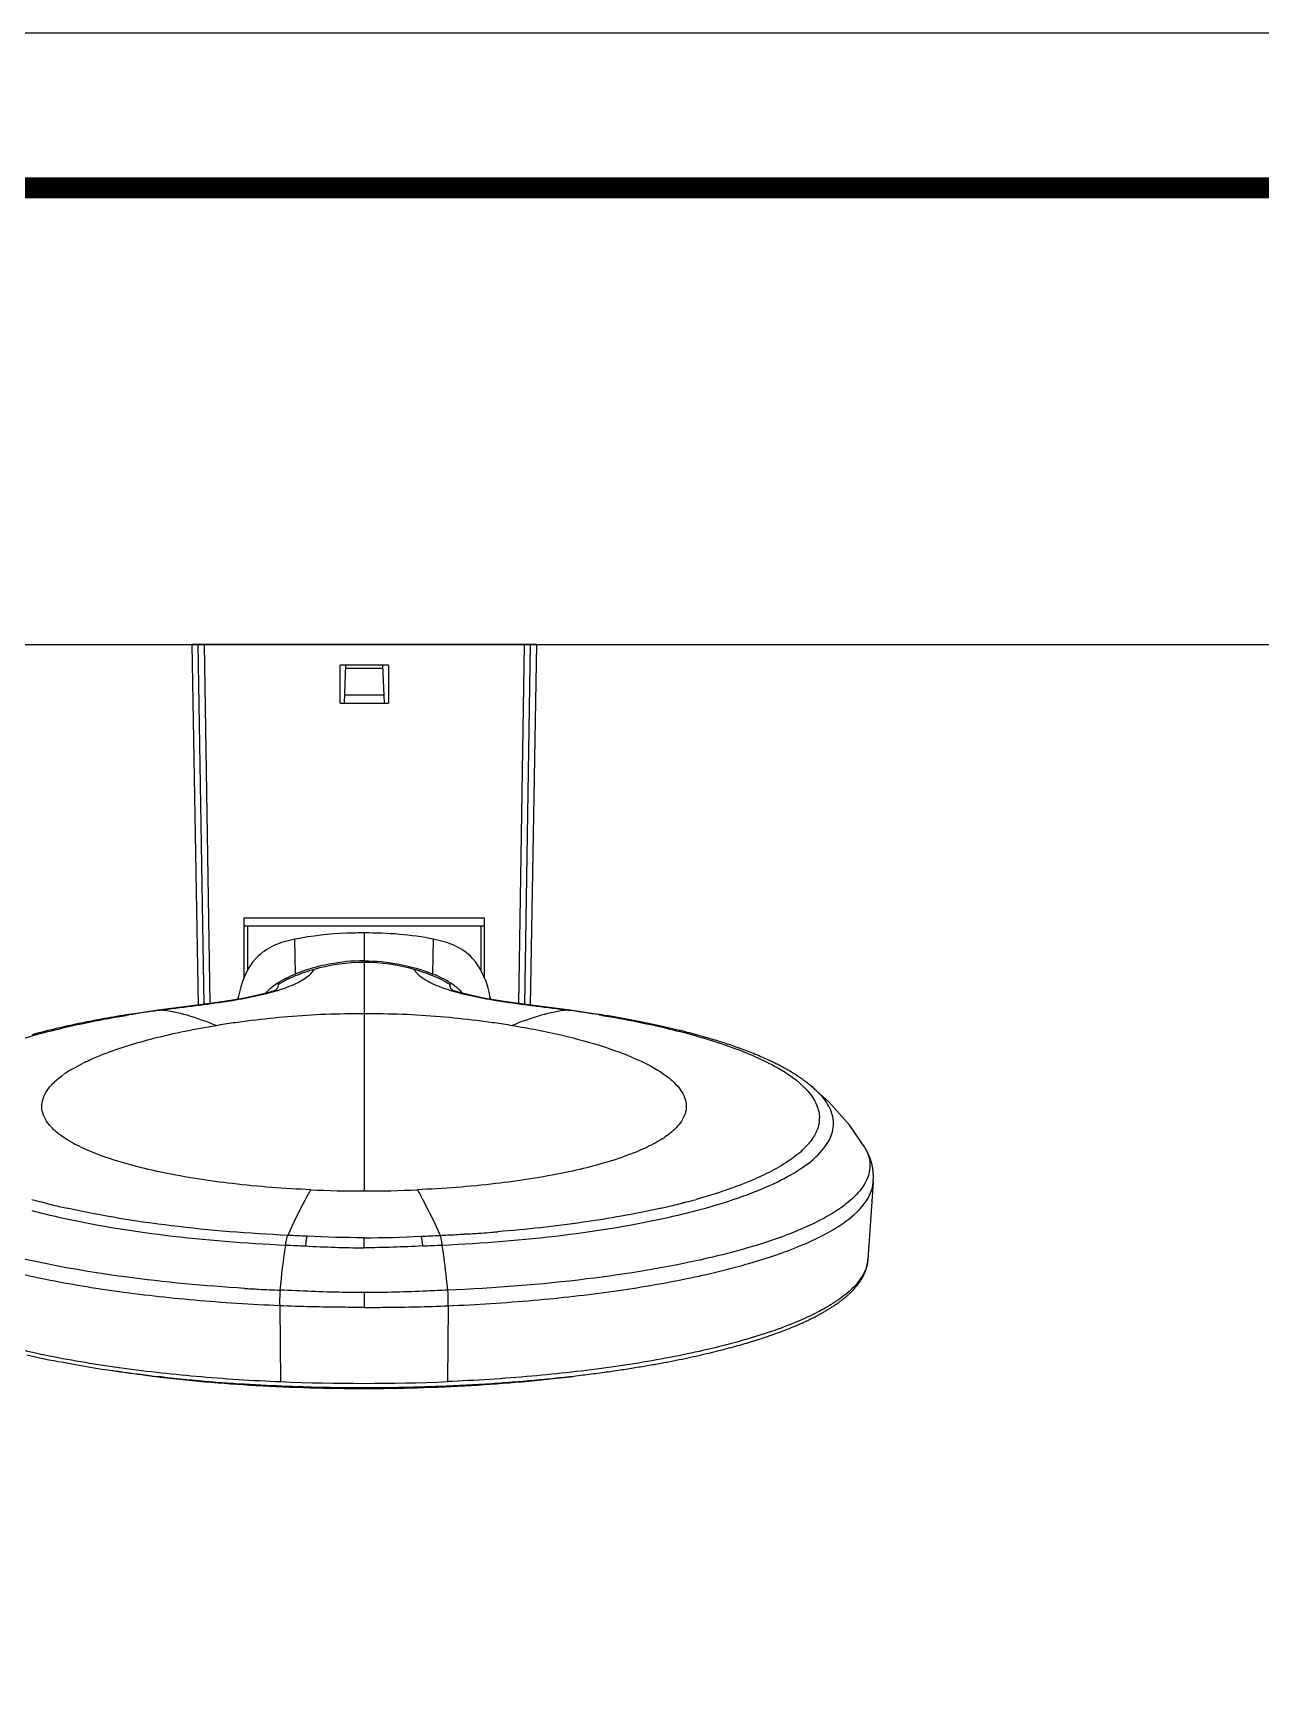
# Model space of a CAD drawing. Extents: x 4680 to 5808, y -3 to 824.
# Drawn here: x 5157.1 to 5309.5, y 617.6 to 824.1 of the extents above; entities that cross this region are included whole.
import ezdxf

# ---------------------------------------------------------------- set-up
doc = ezdxf.new("R2010")
doc.units = 0
doc.header["$LTSCALE"] = 4
doc.header["$MEASUREMENT"] = 0
doc.layers.get('0').update_dxf_attribs({"linetype": 'CONTINUOUS'})
for name, color, linetype in [('80D99WK0-R2_DXF_CONTINUOUS_LINE', 7, 'CONTINUOUS'), ('80D99WK0-R4_DXF_CONTINUOUS_LINE', 7, 'CONTINUOUS'), ('80D99WK0-R7_DXF_CONTINUOUS_LINE', 7, 'CONTINUOUS'), ('F3A55-R01_DXF_CONTINUOUS_LINE', 7, 'CONTINUOUS'), ('F3A55-R02_DXF_CONTINUOUS_LINE', 7, 'CONTINUOUS')]:
    doc.layers.add(name, color=color, linetype=linetype)

msp = doc.modelspace()

# ---------------------------------------------------------------- linework, layer by layer
at = {"ltscale": 0.5}
msp.add_line((4818.37, 748.18), (5477.51, 748.18), dxfattribs=at)
msp.add_lwpolyline([(4679.56, -2.73), (5807.96, -2.73), (5807.96, 824.07), (4679.56, 824.07)], close=True, dxfattribs=at)
at = {"color": 5, "linetype": 'ByBlock', "lineweight": 200, "const_width": 2.6}
msp.add_lwpolyline([(4697.71, 32.67), (5789.71, 32.67), (5789.71, 804.87), (4697.71, 804.87)], close=True, dxfattribs=at)
at = {"layer": '80D99WK0-R2_DXF_CONTINUOUS_LINE', "color": 7, "linetype": 'Continuous'}
for p, q in [((5195.86, 745.63), (5195.68, 740.93)), ((5200.69, 740.93), (5200.5, 745.63)), ((5195.85, 745.24), (5200.52, 745.24)), ((5195.72, 741.95), (5200.65, 741.95))]:
    msp.add_line(p, q, dxfattribs=at)
at = {"layer": '80D99WK0-R4_DXF_CONTINUOUS_LINE', "color": 7, "linetype": 'Continuous'}
for p, q in [((5219.6, 748.18), (5176.76, 748.18)), ((5176.77, 748.18), (5177.55, 703.43)), ((5218.82, 703.42), (5219.6, 748.18)), ((5201.18, 745.63), (5195.18, 745.63)), ((5195.18, 740.93), (5195.18, 745.63)), ((5201.18, 745.63), (5201.18, 740.93)), ((5195.18, 740.93), (5201.18, 740.93)), ((5183.28, 714.25), (5213.08, 714.25)), ((5183.28, 706.92), (5183.28, 714.25)), ((5183.28, 713.27), (5183.32, 713.27)), ((5183.32, 713.27), (5213.05, 713.27)), ((5213.05, 713.27), (5213.08, 713.27)), ((5213.08, 714.25), (5213.08, 706.9))]:
    msp.add_line(p, q, dxfattribs=at)
at = {"layer": '80D99WK0-R4_DXF_CONTINUOUS_LINE', "color": 9, "linetype": 'Continuous'}
for p, q in [((5177.54, 748.18), (5178.25, 703.52)), ((5179.05, 703.63), (5178.34, 748.18)), ((5218.03, 748.18), (5217.32, 703.63)), ((5218.12, 703.51), (5218.83, 748.18)), ((5183.32, 713.27), (5183.32, 713.27)), ((5213.05, 713.27), (5213.05, 713.27))]:
    msp.add_line(p, q, dxfattribs=at)
for centre, start, end in [((5183.32, 712.67), 89.9945, 93.1297), ((5213.05, 712.67), 86.8703, 90.0055)]:
    msp.add_arc(centre, 0.604, start, end, dxfattribs=at)
msp.add_open_spline([(5183.3, 713.3), (5183.3, 713.3), (5183.29, 713.31), (5183.28, 713.31)], degree=3, dxfattribs=at)
for points, knots in [([(5183.32, 713.27), (5183.32, 713.28), (5183.31, 713.29), (5183.3, 713.29), (5183.3, 713.3)], [0, 0, 0, 0, 0.645076, 1, 1, 1, 1]), ([(5213.08, 713.31), (5213.08, 713.31), (5213.07, 713.3), (5213.06, 713.29), (5213.05, 713.28)], [0, 0, 0, 0, 0.338368, 1, 1, 1, 1]), ([(5213.05, 713.28), (5213.05, 713.28), (5213.05, 713.28), (5213.05, 713.27), (5213.05, 713.27)], [0, 0, 0, 0, 0.544996, 1, 1, 1, 1])]:
    msp.add_open_spline(points, degree=3, knots=knots, dxfattribs=at)
at = {"layer": '80D99WK0-R7_DXF_CONTINUOUS_LINE', "color": 9, "linetype": 'Continuous'}
for p, q in [((5183.68, 713.27), (5183.68, 707.73)), ((5212.68, 707.72), (5212.68, 713.27))]:
    msp.add_line(p, q, dxfattribs=at)
at = {"layer": 'F3A55-R01_DXF_CONTINUOUS_LINE', "color": 9, "linetype": 'Continuous'}
for p, q in [((5198.18, 712.39), (5198.17, 708.93)), ((5189.64, 707.29), (5189.57, 711.6)), ((5206.69, 707.29), (5206.79, 711.6)), ((5198.17, 708.93), (5198.16, 708.76)), ((5182.57, 704.18), (5182.53, 704.37)), ((5213.79, 704.17), (5213.83, 704.37)), ((5168.97, 702.21), (5168.64, 702.21)), ((5172.85, 702.8), (5172.6, 702.79)), ((5172.6, 702.76), (5172.85, 702.8)), ((5198.16, 702.41), (5198.15, 694.48)), ((5223.47, 702.8), (5223.72, 702.79)), ((5223.72, 702.76), (5223.47, 702.8)), ((5227.35, 702.21), (5227.69, 702.21)), ((5163.55, 696.36), (5163.6, 696.38)), ((5198.15, 694.48), (5198.15, 693.01)), ((5198.15, 693.01), (5198.15, 688.84)), ((5253.08, 692.94), (5253.09, 692.93)), ((5198.15, 688.84), (5198.15, 688.76)), ((5198.15, 688.76), (5198.15, 687.15)), ((5254.67, 689.58), (5254.67, 689.56)), ((5198.15, 687.15), (5198.15, 683.96)), ((5198.15, 683.96), (5198.15, 681.73)), ((5198.15, 681.73), (5198.15, 680.36)), ((5158.5, 678.89), (5158.39, 678.92)), ((5158.62, 678.86), (5158.5, 678.89)), ((5161.45, 678.19), (5161.33, 678.21)), ((5234.98, 678.22), (5234.86, 678.19)), ((5237.79, 678.89), (5237.74, 678.88)), ((5237.91, 678.92), (5237.79, 678.89)), ((5198.15, 673.31), (5198.15, 674.55)), ((5210.76, 675.02), (5210.64, 675.01)), ((5198.15, 667.74), (5198.15, 665.91)), ((5187.69, 666.11), (5187.8, 656.69)), ((5208.61, 666.11), (5208.5, 656.69))]:
    msp.add_line(p, q, dxfattribs=at)
at = {"layer": 'F3A55-R01_DXF_CONTINUOUS_LINE', "color": 7, "linetype": 'Continuous'}
for p, q in [((5167.83, 702.08), (5167.44, 702.01)), ((5168.22, 702.14), (5167.83, 702.08)), ((5168.64, 702.21), (5168.22, 702.14)), ((5169.94, 702.41), (5168.64, 702.21)), ((5171.52, 702.65), (5169.94, 702.41)), ((5172.6, 702.79), (5171.52, 702.65)), ((5175.17, 703.12), (5172.6, 702.79)), ((5158.05, 700.05), (5157.77, 699.98)), ((5158.33, 700.12), (5158.05, 700.05)), ((5158.62, 700.19), (5158.33, 700.12)), ((5158.91, 700.27), (5158.62, 700.19)), ((5159.21, 700.34), (5158.91, 700.27)), ((5159.51, 700.41), (5159.21, 700.34)), ((5159.81, 700.48), (5159.51, 700.41)), ((5160.12, 700.56), (5159.81, 700.48)), ((5160.43, 700.63), (5160.12, 700.56)), ((5160.75, 700.7), (5160.43, 700.63)), ((5161.07, 700.77), (5160.75, 700.7)), ((5161.39, 700.84), (5161.07, 700.77)), ((5161.72, 700.92), (5161.39, 700.84)), ((5162.05, 700.99), (5161.72, 700.92)), ((5162.38, 701.06), (5162.05, 700.99)), ((5162.72, 701.13), (5162.38, 701.06)), ((5163.06, 701.2), (5162.72, 701.13)), ((5163.41, 701.27), (5163.06, 701.2)), ((5163.76, 701.34), (5163.41, 701.27)), ((5164.11, 701.41), (5163.76, 701.34)), ((5164.47, 701.48), (5164.11, 701.41)), ((5164.83, 701.55), (5164.47, 701.48)), ((5165.19, 701.61), (5164.83, 701.55)), ((5165.56, 701.68), (5165.19, 701.61)), ((5165.93, 701.75), (5165.56, 701.68)), ((5166.3, 701.82), (5165.93, 701.75)), ((5166.68, 701.88), (5166.3, 701.82)), ((5167.06, 701.95), (5166.68, 701.88)), ((5167.44, 702.01), (5167.06, 701.95)), ((5238.25, 700.05), (5237.93, 700.14)), ((5238.56, 699.98), (5238.25, 700.05)), ((5157.22, 699.83), (5156.96, 699.76)), ((5157.49, 699.91), (5157.22, 699.83)), ((5157.77, 699.98), (5157.49, 699.91)), ((5238.86, 699.9), (5238.56, 699.98)), ((5239.15, 699.82), (5238.86, 699.9)), ((5239.44, 699.74), (5239.15, 699.82)), ((5239.73, 699.66), (5239.44, 699.74)), ((5240.01, 699.58), (5239.73, 699.66)), ((5240.28, 699.51), (5240.01, 699.58)), ((5240.54, 699.43), (5240.28, 699.51)), ((5240.8, 699.36), (5240.54, 699.43)), ((5241.05, 699.28), (5240.8, 699.36)), ((5241.3, 699.21), (5241.05, 699.28)), ((5241.54, 699.14), (5241.3, 699.21)), ((5241.78, 699.07), (5241.54, 699.14)), ((5242.01, 699), (5241.78, 699.07)), ((5242.23, 698.93), (5242.01, 699)), ((5242.45, 698.86), (5242.23, 698.93)), ((5242.65, 698.79), (5242.45, 698.86)), ((5242.86, 698.73), (5242.65, 698.79)), ((5243.05, 698.66), (5242.86, 698.73)), ((5243.24, 698.6), (5243.05, 698.66)), ((5243.43, 698.54), (5243.24, 698.6)), ((5243.96, 698.36), (5243.7, 698.45)), ((5244.21, 698.27), (5243.96, 698.36)), ((5244.46, 698.18), (5244.21, 698.27)), ((5244.71, 698.09), (5244.46, 698.18)), ((5244.95, 698), (5244.71, 698.09)), ((5245.19, 697.92), (5244.95, 698)), ((5245.42, 697.83), (5245.19, 697.92)), ((5245.64, 697.74), (5245.42, 697.83)), ((5245.87, 697.66), (5245.64, 697.74)), ((5246.08, 697.57), (5245.87, 697.66)), ((5246.3, 697.49), (5246.08, 697.57)), ((5246.51, 697.41), (5246.3, 697.49)), ((5246.71, 697.32), (5246.51, 697.41)), ((5246.91, 697.24), (5246.71, 697.32)), ((5247.11, 697.16), (5246.91, 697.24)), ((5247.31, 697.07), (5247.11, 697.16)), ((5247.5, 696.99), (5247.31, 697.07)), ((5247.92, 696.8), (5247.74, 696.88)), ((5248.1, 696.72), (5247.92, 696.8)), ((5248.26, 696.65), (5248.1, 696.72)), ((5248.43, 696.57), (5248.26, 696.65)), ((5248.58, 696.5), (5248.43, 696.57)), ((5248.73, 696.43), (5248.58, 696.5)), ((5248.87, 696.36), (5248.73, 696.43)), ((5249.01, 696.29), (5248.87, 696.36)), ((5249.15, 696.23), (5249.01, 696.29)), ((5249.29, 696.16), (5249.15, 696.23)), ((5249.42, 696.09), (5249.29, 696.16)), ((5249.55, 696.02), (5249.42, 696.09)), ((5249.68, 695.96), (5249.55, 696.02)), ((5249.81, 695.89), (5249.68, 695.96)), ((5249.94, 695.82), (5249.81, 695.89)), ((5250.06, 695.76), (5249.94, 695.82)), ((5250.18, 695.69), (5250.06, 695.76)), ((5250.3, 695.62), (5250.18, 695.69)), ((5250.42, 695.56), (5250.3, 695.62)), ((5250.54, 695.49), (5250.42, 695.56)), ((5250.66, 695.43), (5250.54, 695.49)), ((5250.77, 695.36), (5250.66, 695.43)), ((5250.88, 695.3), (5250.77, 695.36)), ((5251, 695.23), (5250.88, 695.3)), ((5251.1, 695.17), (5251, 695.23)), ((5251.21, 695.1), (5251.1, 695.17)), ((5251.32, 695.04), (5251.21, 695.1)), ((5251.42, 694.97), (5251.32, 695.04)), ((5251.53, 694.91), (5251.42, 694.97)), ((5251.63, 694.84), (5251.53, 694.91)), ((5251.73, 694.78), (5251.63, 694.84)), ((5251.83, 694.72), (5251.73, 694.78)), ((5251.93, 694.65), (5251.83, 694.72)), ((5252.03, 694.59), (5251.93, 694.65)), ((5252.13, 694.52), (5252.03, 694.59)), ((5252.22, 694.46), (5252.13, 694.52)), ((5252.32, 694.39), (5252.22, 694.46)), ((5252.41, 694.33), (5252.32, 694.39)), ((5252.5, 694.26), (5252.41, 694.33)), ((5252.6, 694.2), (5252.5, 694.26)), ((5252.69, 694.13), (5252.6, 694.2)), ((5252.78, 694.07), (5252.69, 694.13)), ((5252.86, 694), (5252.78, 694.07)), ((5252.95, 693.94), (5252.86, 694)), ((5253.03, 693.88), (5252.95, 693.94)), ((5253.11, 693.82), (5253.03, 693.88)), ((5253.18, 693.77), (5253.11, 693.82)), ((5253.25, 693.71), (5253.18, 693.77)), ((5253.32, 693.66), (5253.25, 693.71)), ((5253.41, 693.59), (5253.32, 693.66)), ((5253.5, 693.52), (5253.41, 693.59)), ((5253.59, 693.44), (5253.5, 693.52)), ((5253.62, 693.41), (5253.59, 693.44)), ((5253.63, 693.41), (5253.62, 693.41)), ((5260.25, 685.87), (5260.25, 685.87)), ((5260.31, 685.78), (5260.25, 685.87)), ((5260.36, 685.69), (5260.31, 685.78)), ((5261.35, 681.45), (5260.69, 671.86)), ((5261.35, 681.45), (5261.36, 681.58)), ((5260.64, 671.4), (5260.65, 671.44)), ((5260.65, 671.44), (5260.66, 671.49)), ((5260.66, 671.53), (5260.67, 671.57)), ((5260.66, 671.49), (5260.66, 671.53)), ((5260.67, 671.62), (5260.68, 671.66)), ((5260.67, 671.57), (5260.67, 671.62)), ((5260.68, 671.75), (5260.69, 671.79)), ((5260.68, 671.7), (5260.68, 671.75)), ((5260.68, 671.66), (5260.68, 671.7)), ((5260.69, 671.85), (5260.69, 671.86)), ((5260.69, 671.79), (5260.69, 671.85)), ((5257.57, 666.9), (5257.64, 666.95)), ((5257.64, 666.95), (5257.71, 667.01)), ((5257.71, 667.01), (5257.78, 667.07)), ((5257.78, 667.07), (5257.85, 667.13)), ((5257.85, 667.13), (5257.92, 667.18)), ((5257.92, 667.18), (5257.99, 667.24)), ((5257.99, 667.24), (5258.05, 667.3)), ((5258.05, 667.3), (5258.12, 667.35)), ((5258.12, 667.35), (5258.18, 667.41)), ((5258.18, 667.41), (5258.24, 667.46)), ((5258.24, 667.46), (5258.31, 667.52)), ((5258.31, 667.52), (5258.37, 667.58)), ((5258.37, 667.58), (5258.43, 667.63)), ((5258.43, 667.63), (5258.49, 667.69)), ((5258.49, 667.69), (5258.54, 667.74)), ((5258.54, 667.74), (5258.6, 667.8)), ((5258.6, 667.8), (5258.66, 667.85)), ((5258.66, 667.85), (5258.71, 667.91)), ((5258.71, 667.91), (5258.77, 667.96)), ((5258.77, 667.96), (5258.82, 668.02)), ((5258.82, 668.02), (5258.87, 668.07)), ((5258.87, 668.07), (5258.92, 668.13)), ((5258.92, 668.13), (5258.97, 668.18)), ((5258.97, 668.18), (5259.02, 668.24)), ((5259.02, 668.24), (5259.07, 668.29)), ((5259.07, 668.29), (5259.12, 668.35)), ((5259.12, 668.35), (5259.17, 668.4)), ((5259.17, 668.4), (5259.21, 668.45)), ((5259.21, 668.45), (5259.26, 668.51)), ((5259.26, 668.51), (5259.3, 668.56)), ((5259.3, 668.56), (5259.35, 668.62)), ((5259.35, 668.62), (5259.39, 668.67)), ((5259.39, 668.67), (5259.43, 668.72)), ((5259.43, 668.72), (5259.47, 668.78)), ((5259.47, 668.78), (5259.51, 668.83)), ((5259.51, 668.83), (5259.55, 668.88)), ((5259.55, 668.88), (5259.59, 668.94)), ((5254.38, 664.87), (5254.5, 664.94)), ((5254.68, 665.03), (5254.79, 665.09)), ((5254.79, 665.09), (5254.91, 665.16)), ((5254.91, 665.16), (5255.02, 665.22)), ((5255.02, 665.22), (5255.13, 665.28)), ((5255.13, 665.28), (5255.24, 665.34)), ((5255.24, 665.34), (5255.35, 665.41)), ((5255.35, 665.41), (5255.45, 665.47)), ((5255.45, 665.47), (5255.56, 665.53)), ((5255.56, 665.53), (5255.66, 665.59)), ((5255.66, 665.59), (5255.76, 665.65)), ((5255.76, 665.65), (5255.86, 665.71)), ((5255.86, 665.71), (5255.96, 665.77)), ((5255.96, 665.77), (5256.05, 665.83)), ((5256.05, 665.83), (5256.15, 665.89)), ((5256.15, 665.89), (5256.24, 665.96)), ((5256.24, 665.96), (5256.34, 666.02)), ((5256.34, 666.02), (5256.43, 666.08)), ((5256.43, 666.08), (5256.52, 666.14)), ((5256.52, 666.14), (5256.61, 666.19)), ((5256.61, 666.19), (5256.69, 666.25)), ((5256.69, 666.25), (5256.78, 666.31)), ((5256.78, 666.31), (5256.86, 666.37)), ((5256.86, 666.37), (5256.95, 666.43)), ((5256.95, 666.43), (5257.03, 666.49)), ((5257.03, 666.49), (5257.11, 666.55)), ((5257.11, 666.55), (5257.19, 666.61)), ((5257.19, 666.61), (5257.27, 666.67)), ((5257.27, 666.67), (5257.34, 666.72)), ((5257.34, 666.72), (5257.42, 666.78)), ((5257.42, 666.78), (5257.5, 666.84)), ((5257.5, 666.84), (5257.57, 666.9)), ((5249.52, 662.76), (5249.71, 662.82)), ((5249.71, 662.82), (5249.89, 662.89)), ((5249.89, 662.89), (5250.07, 662.96)), ((5250.07, 662.96), (5250.25, 663.03)), ((5250.25, 663.03), (5250.43, 663.1)), ((5250.43, 663.1), (5250.6, 663.17)), ((5250.6, 663.17), (5250.78, 663.23)), ((5250.78, 663.23), (5250.95, 663.3)), ((5250.95, 663.3), (5251.11, 663.37)), ((5251.11, 663.37), (5251.28, 663.44)), ((5251.28, 663.44), (5251.44, 663.5)), ((5251.44, 663.5), (5251.6, 663.57)), ((5251.6, 663.57), (5251.76, 663.64)), ((5251.76, 663.64), (5251.92, 663.71)), ((5251.92, 663.71), (5252.07, 663.77)), ((5252.07, 663.77), (5252.22, 663.84)), ((5252.22, 663.84), (5252.37, 663.9)), ((5252.37, 663.9), (5252.52, 663.97)), ((5252.52, 663.97), (5252.67, 664.04)), ((5252.67, 664.04), (5252.81, 664.1)), ((5252.81, 664.1), (5252.95, 664.17)), ((5252.95, 664.17), (5253.09, 664.23)), ((5253.09, 664.23), (5253.23, 664.3)), ((5253.23, 664.3), (5253.36, 664.36)), ((5253.36, 664.36), (5253.5, 664.43)), ((5253.5, 664.43), (5253.63, 664.49)), ((5253.63, 664.49), (5253.76, 664.56)), ((5253.76, 664.56), (5253.89, 664.62)), ((5253.89, 664.62), (5254.01, 664.68)), ((5254.01, 664.68), (5254.14, 664.75)), ((5254.14, 664.75), (5254.26, 664.81)), ((5254.26, 664.81), (5254.38, 664.87)), ((5243.19, 660.79), (5243.46, 660.87)), ((5243.46, 660.87), (5243.73, 660.94)), ((5243.73, 660.94), (5244, 661.01)), ((5244, 661.01), (5244.27, 661.09)), ((5244.27, 661.09), (5244.53, 661.16)), ((5244.53, 661.16), (5244.79, 661.23)), ((5244.79, 661.23), (5245.04, 661.3)), ((5245.41, 661.41), (5245.66, 661.48)), ((5245.66, 661.48), (5245.9, 661.56)), ((5245.9, 661.56), (5246.14, 661.63)), ((5246.14, 661.63), (5246.37, 661.7)), ((5246.37, 661.7), (5246.6, 661.77)), ((5246.6, 661.77), (5246.83, 661.84)), ((5246.83, 661.84), (5247.06, 661.91)), ((5247.06, 661.91), (5247.28, 661.98)), ((5247.28, 661.98), (5247.5, 662.06)), ((5247.5, 662.06), (5247.71, 662.13)), ((5247.71, 662.13), (5247.92, 662.2)), ((5247.92, 662.2), (5248.13, 662.27)), ((5248.13, 662.27), (5248.34, 662.34)), ((5248.34, 662.34), (5248.54, 662.41)), ((5248.54, 662.41), (5248.74, 662.48)), ((5248.74, 662.48), (5248.94, 662.55)), ((5248.94, 662.55), (5249.14, 662.62)), ((5249.14, 662.62), (5249.33, 662.69)), ((5249.33, 662.69), (5249.52, 662.76)), ((5236.54, 659.28), (5236.91, 659.35)), ((5236.91, 659.35), (5237.28, 659.43)), ((5237.28, 659.43), (5237.64, 659.5)), ((5237.64, 659.5), (5238, 659.58)), ((5238, 659.58), (5238.35, 659.65)), ((5238.35, 659.65), (5238.69, 659.72)), ((5238.69, 659.72), (5239.04, 659.8)), ((5239.04, 659.8), (5239.37, 659.87)), ((5239.37, 659.87), (5239.7, 659.95)), ((5239.7, 659.95), (5240.03, 660.02)), ((5240.03, 660.02), (5240.35, 660.09)), ((5240.35, 660.09), (5240.67, 660.17)), ((5240.67, 660.17), (5240.98, 660.24)), ((5240.98, 660.24), (5241.29, 660.32)), ((5241.29, 660.32), (5241.59, 660.39)), ((5241.59, 660.39), (5241.89, 660.46)), ((5241.89, 660.46), (5242.19, 660.54)), ((5242.19, 660.54), (5242.48, 660.61)), ((5242.48, 660.61), (5242.76, 660.68)), ((5166.36, 658.16), (5167.15, 658.05)), ((5170.44, 657.61), (5171.27, 657.5)), ((5171.27, 657.5), (5172.09, 657.39)), ((5223.89, 657.35), (5224.46, 657.42))]:
    msp.add_line(p, q, dxfattribs=at)
for points in [[(5187.34, 705.35), (5187.35, 705.35), (5187.11, 705.26), (5186.32, 705.01), (5184.98, 704.66), (5183.12, 704.27), (5180.79, 703.88), (5178.09, 703.5), (5175.17, 703.12)], [(5223.72, 702.79), (5221.16, 703.12), (5218.24, 703.5), (5215.54, 703.88), (5213.21, 704.27), (5211.35, 704.66), (5210.01, 705.01), (5209.22, 705.26), (5209.11, 705.3)], [(5227.69, 702.21), (5226.38, 702.41), (5224.8, 702.65), (5223.72, 702.79)], [(5237.93, 700.14), (5237.77, 700.18), (5237.61, 700.22), (5237.45, 700.26), (5237.28, 700.3), (5237.12, 700.34), (5236.95, 700.38), (5236.78, 700.42), (5236.61, 700.46), (5236.44, 700.5), (5236.26, 700.54), (5236.09, 700.58), (5235.91, 700.62), (5235.73, 700.66), (5235.55, 700.71), (5235.37, 700.75), (5235.19, 700.79), (5235, 700.83), (5234.81, 700.87), (5234.63, 700.91), (5234.44, 700.95), (5234.24, 700.99), (5234.05, 701.03), (5233.86, 701.07), (5233.66, 701.12), (5233.46, 701.16), (5233.26, 701.2), (5233.06, 701.24), (5232.86, 701.28), (5232.66, 701.32), (5232.45, 701.36), (5232.25, 701.4), (5232.04, 701.44), (5231.83, 701.48), (5231.62, 701.52), (5231.4, 701.56), (5231.19, 701.6), (5230.97, 701.64), (5230.75, 701.68), (5230.54, 701.72), (5230.31, 701.76), (5230.09, 701.8), (5229.87, 701.84), (5229.64, 701.88), (5229.42, 701.92), (5229.19, 701.96), (5228.96, 702), (5228.73, 702.04), (5228.5, 702.08), (5228.26, 702.12), (5228.03, 702.16), (5227.69, 702.21)], [(5243.7, 698.45), (5243.61, 698.48), (5243.43, 698.54)], [(5247.74, 696.88), (5247.68, 696.91), (5247.5, 696.99)], [(5260.25, 685.87), (5258.44, 688.5), (5255.85, 691.41), (5253.63, 693.41)], [(5261.36, 681.58), (5261.37, 681.65), (5261.37, 681.72), (5261.37, 681.78), (5261.38, 681.84), (5261.38, 681.9), (5261.38, 681.96), (5261.38, 682.01), (5261.38, 682.06), (5261.38, 682.12), (5261.38, 682.17), (5261.38, 682.23), (5261.38, 682.28), (5261.38, 682.33), (5261.38, 682.39), (5261.38, 682.44), (5261.37, 682.5), (5261.37, 682.55), (5261.37, 682.61), (5261.36, 682.66), (5261.36, 682.72), (5261.35, 682.78), (5261.35, 682.83), (5261.34, 682.89), (5261.33, 682.95), (5261.33, 683), (5261.32, 683.06), (5261.31, 683.12), (5261.3, 683.17), (5261.29, 683.23), (5261.28, 683.28), (5261.27, 683.33), (5261.26, 683.39), (5261.25, 683.44), (5261.24, 683.49), (5261.23, 683.54), (5261.22, 683.59), (5261.21, 683.64), (5261.2, 683.69), (5261.18, 683.74), (5261.17, 683.79), (5261.16, 683.84), (5261.15, 683.88), (5261.13, 683.93), (5261.12, 683.98), (5261.11, 684.02), (5261.09, 684.07), (5261.08, 684.11), (5261.06, 684.15), (5261.05, 684.2), (5261.04, 684.24), (5261.02, 684.29), (5261, 684.33), (5260.99, 684.37), (5260.97, 684.41), (5260.96, 684.46), (5260.94, 684.5), (5260.93, 684.54), (5260.91, 684.58), (5260.89, 684.62), (5260.88, 684.66), (5260.86, 684.7), (5260.84, 684.74), (5260.82, 684.78), (5260.81, 684.82), (5260.79, 684.86), (5260.77, 684.9), (5260.75, 684.94), (5260.74, 684.98), (5260.72, 685.02), (5260.7, 685.06), (5260.68, 685.1), (5260.66, 685.14), (5260.64, 685.17), (5260.62, 685.21), (5260.6, 685.25), (5260.58, 685.29), (5260.56, 685.33), (5260.54, 685.37), (5260.52, 685.41), (5260.5, 685.45), (5260.47, 685.49), (5260.45, 685.53), (5260.43, 685.57), (5260.41, 685.61), (5260.36, 685.69)], [(5259.59, 668.94), (5259.61, 668.96), (5259.63, 668.99), (5259.65, 669.02), (5259.67, 669.04), (5259.68, 669.07), (5259.7, 669.09), (5259.72, 669.12), (5259.74, 669.15), (5259.76, 669.17), (5259.77, 669.2), (5259.79, 669.23), (5259.81, 669.25), (5259.82, 669.28), (5259.84, 669.3), (5259.86, 669.33), (5259.87, 669.35), (5259.89, 669.38), (5259.9, 669.41), (5259.92, 669.43), (5259.94, 669.46), (5259.95, 669.48), (5259.97, 669.51), (5259.98, 669.54), (5260, 669.56), (5260.01, 669.59), (5260.02, 669.61), (5260.04, 669.64), (5260.05, 669.66), (5260.07, 669.69), (5260.08, 669.71), (5260.09, 669.74), (5260.11, 669.76), (5260.12, 669.79), (5260.13, 669.81), (5260.14, 669.84), (5260.16, 669.86), (5260.17, 669.89), (5260.18, 669.91), (5260.19, 669.94), (5260.21, 669.96), (5260.22, 669.99), (5260.23, 670.01), (5260.24, 670.04), (5260.25, 670.06), (5260.26, 670.09), (5260.27, 670.11), (5260.28, 670.14), (5260.29, 670.16), (5260.3, 670.19), (5260.31, 670.21), (5260.32, 670.24), (5260.33, 670.26), (5260.34, 670.28), (5260.35, 670.31), (5260.36, 670.33), (5260.37, 670.36), (5260.38, 670.38), (5260.39, 670.41), (5260.4, 670.43), (5260.41, 670.45), (5260.42, 670.48), (5260.42, 670.5), (5260.43, 670.52), (5260.44, 670.55), (5260.45, 670.57), (5260.46, 670.59), (5260.46, 670.62), (5260.47, 670.64), (5260.48, 670.66), (5260.49, 670.69), (5260.49, 670.71), (5260.5, 670.73), (5260.51, 670.76), (5260.51, 670.78), (5260.52, 670.8), (5260.52, 670.83), (5260.53, 670.85), (5260.54, 670.87), (5260.54, 670.89), (5260.55, 670.92), (5260.55, 670.94), (5260.56, 670.96), (5260.56, 670.98), (5260.57, 671.01), (5260.58, 671.03), (5260.58, 671.05), (5260.59, 671.07), (5260.59, 671.09), (5260.59, 671.12), (5260.6, 671.14), (5260.6, 671.16), (5260.61, 671.18), (5260.61, 671.2), (5260.62, 671.23), (5260.62, 671.25), (5260.62, 671.27), (5260.63, 671.29), (5260.63, 671.31), (5260.63, 671.33), (5260.64, 671.36), (5260.64, 671.4)], [(5254.5, 664.94), (5254.56, 664.97), (5254.68, 665.03)], [(5242.76, 660.68), (5242.91, 660.72), (5243.19, 660.79)], [(5245.04, 661.3), (5245.16, 661.34), (5245.41, 661.41)], [(5156.31, 660.01), (5157.36, 659.78)], [(5157.36, 659.78), (5157.9, 659.65), (5158.46, 659.53), (5159.04, 659.42), (5159.63, 659.31), (5160.24, 659.2), (5160.87, 659.09), (5161.49, 658.97), (5162.11, 658.85), (5162.78, 658.73), (5163.48, 658.62), (5164.85, 658.38)], [(5224.46, 657.42), (5224.75, 657.45), (5225.03, 657.48), (5225.31, 657.52), (5225.58, 657.55), (5225.86, 657.59), (5226.13, 657.62), (5226.4, 657.65), (5226.66, 657.69), (5226.93, 657.72), (5227.19, 657.76), (5227.45, 657.79), (5227.71, 657.83), (5227.97, 657.86), (5228.22, 657.9), (5228.48, 657.93), (5228.73, 657.97), (5228.97, 658), (5229.22, 658.04), (5229.46, 658.07), (5229.71, 658.11), (5229.95, 658.14), (5230.19, 658.18), (5230.42, 658.22), (5230.66, 658.25), (5230.89, 658.29), (5231.12, 658.32), (5231.35, 658.36), (5231.58, 658.4), (5231.8, 658.43), (5232.03, 658.47), (5232.25, 658.51), (5232.47, 658.54), (5232.69, 658.58), (5232.91, 658.62), (5233.12, 658.65), (5233.33, 658.69), (5233.55, 658.73), (5233.76, 658.76), (5233.96, 658.8), (5234.17, 658.84), (5234.38, 658.87), (5234.58, 658.91), (5234.78, 658.95), (5234.98, 658.98), (5235.18, 659.02), (5235.38, 659.06), (5235.58, 659.09), (5235.77, 659.13), (5235.96, 659.17), (5236.16, 659.2), (5236.54, 659.28)], [(5164.85, 658.38), (5165.59, 658.26), (5166.36, 658.16)], [(5167.15, 658.05), (5167.93, 657.93), (5168.74, 657.81), (5169.59, 657.71), (5170.44, 657.61)], [(5172.09, 657.39), (5172.94, 657.31), (5173.76, 657.22), (5174.55, 657.13), (5175.33, 657.04), (5176.11, 656.97), (5176.88, 656.91), (5177.62, 656.84), (5178.35, 656.77), (5179.07, 656.7), (5179.79, 656.64), (5180.5, 656.59), (5181.21, 656.54), (5181.91, 656.49), (5182.61, 656.44), (5183.3, 656.4), (5183.99, 656.36), (5184.67, 656.33), (5185.33, 656.29), (5185.99, 656.25), (5186.65, 656.22), (5187.3, 656.2), (5187.94, 656.17), (5188.58, 656.14), (5189.2, 656.11), (5189.82, 656.09), (5190.44, 656.07), (5191.04, 656.05), (5191.64, 656.04), (5192.24, 656.02), (5192.82, 656.01), (5193.4, 656), (5193.98, 655.99), (5194.55, 655.98), (5195.11, 655.97), (5195.67, 655.96), (5196.22, 655.96), (5196.77, 655.96), (5197.31, 655.95), (5197.84, 655.95), (5198.37, 655.95), (5198.9, 655.95), (5199.42, 655.95), (5199.93, 655.96), (5200.44, 655.96), (5200.94, 655.97), (5201.44, 655.97), (5201.94, 655.98), (5202.42, 655.99), (5202.91, 656), (5203.39, 656.01), (5203.86, 656.02), (5204.33, 656.03), (5204.8, 656.04), (5205.26, 656.05), (5205.71, 656.07), (5206.17, 656.08), (5206.61, 656.1), (5207.06, 656.11), (5207.5, 656.13), (5207.93, 656.15), (5208.36, 656.16), (5208.79, 656.18), (5209.21, 656.2), (5209.63, 656.22), (5210.04, 656.24), (5210.45, 656.26), (5210.86, 656.28), (5211.26, 656.3), (5211.66, 656.32), (5212.06, 656.35), (5212.45, 656.37), (5212.84, 656.39), (5213.23, 656.42), (5213.61, 656.44), (5213.98, 656.47), (5214.36, 656.49), (5214.73, 656.52), (5215.1, 656.54), (5215.46, 656.57), (5215.82, 656.59), (5216.18, 656.62), (5216.54, 656.65), (5216.89, 656.68), (5217.24, 656.7), (5217.58, 656.73), (5217.92, 656.76), (5218.26, 656.79), (5218.6, 656.82), (5218.93, 656.85), (5219.26, 656.88), (5219.59, 656.91), (5219.91, 656.94), (5220.24, 656.97), (5220.55, 657), (5220.87, 657.03), (5221.18, 657.06), (5221.5, 657.09), (5221.8, 657.12), (5222.11, 657.16), (5222.41, 657.19), (5222.71, 657.22), (5223.01, 657.25), (5223.31, 657.29), (5223.6, 657.32), (5223.89, 657.35)]]:
    msp.add_lwpolyline(points, dxfattribs=at)
at = {"layer": 'F3A55-R01_DXF_CONTINUOUS_LINE', "color": 9, "linetype": 'Continuous'}
for centre, radius, start, end in [((5198.17, 685.89), 23.04, 90.0103, 111.7244), ((5192.32, 698.79), 8.85, 127.3941, 136.1197), ((5179.89, 729.74), 25.62, 285.7431, 286.9783), ((5192.36, 698.74), 8.91, 123.7305, 127.4007), ((5180.42, 728), 23.79, 286.9924, 287.1527), ((5216, 728.29), 24.1, 252.8378, 253.289), ((5203.97, 698.74), 8.91, 51.8448, 56.2699), ((5216.54, 730.1), 25.99, 253.2965, 254.2573), ((5204.01, 698.8), 8.84, 43.8808, 51.8505), ((5192.15, 560.8), 143.29, 99.3074, 99.4448), ((5192.83, 556.55), 147.6, 97.8752, 99.302), ((5203.46, 556.43), 147.73, 80.6941, 82.1195), ((5204.18, 560.88), 143.22, 80.5531, 80.6911), ((5174.51, 673.71), 25.16, 115.9928, 116.528), ((5174.82, 673.06), 25.88, 115.828, 115.9945), ((5175.13, 672.42), 26.59, 115.4462, 115.7077), ((5168.97, 683.41), 13.99, 123.506, 125.2201), ((5169.96, 681.9), 15.8, 121.5005, 123.4993), ((5168.39, 698.14), 13.44, 237.0706, 237.3817), ((5227.93, 698.14), 13.43, 302.6343, 302.9463), ((5198.12, 831.28), 150.92, 267.4926, 270.0109), ((5198.18, 831.29), 150.93, 269.9892, 272.5073), ((5180.79, 768.82), 93.97, 255.2881, 257.3688), ((5177.95, 754.72), 78.28, 254.4287, 254.6801), ((5178.98, 758.49), 82.19, 254.6847, 255.4898), ((5181.4, 767.94), 91.95, 255.6543, 256.8865), ((5183.14, 775.33), 99.54, 256.8762, 257.3429), ((5213.16, 775.36), 99.56, 282.6585, 283.1254), ((5215.14, 766.98), 90.95, 283.1083, 284.3853), ((5214.78, 771.81), 97.05, 282.6646, 284.6824), ((5217.31, 758.53), 82.23, 284.5092, 285.3144), ((5218.34, 754.76), 78.32, 285.319, 285.5707), ((5199.02, 871.18), 196.52, 273.5889, 274.3795), ((5199.39, 866.32), 191.63, 274.3817, 274.5966), ((5198.48, 880.21), 205.56, 272.5401, 273.0857), ((5198.63, 877.4), 202.74, 273.0861, 273.3957), ((5198.75, 875.35), 200.69, 273.4296, 273.5913), ((5197.51, 902.34), 234.5, 266.5307, 266.9591), ((5197.77, 907.21), 239.38, 266.9596, 267.5983), ((5198.15, 905.68), 249.2, 267.6196, 272.3804)]:
    msp.add_arc(centre, radius, start, end, dxfattribs=at)
at = {"layer": 'F3A55-R01_DXF_CONTINUOUS_LINE', "color": 7, "linetype": 'Continuous'}
for centre, radius, start, end in [((5195.74, 701.74), 13.47, 168.7083, 169.5949), ((5200.64, 701.74), 13.46, 10.3766, 11.2944)]:
    msp.add_arc(centre, radius, start, end, dxfattribs=at)
for points, knots in [([(5198.18, 712.39), (5197.46, 712.39), (5194.57, 712.34), (5191.69, 712.04), (5189.57, 711.6)], [0, 0, 0, 0, 0.251087, 1, 1, 1, 1]), ([(5189.57, 711.6), (5188.69, 711.42), (5186.92, 710.97), (5183.86, 708.88), (5182.88, 706.13), (5182.53, 704.37)], [0, 0, 0, 0, 0.251625, 0.502156, 1, 1, 1, 1]), ([(5213.83, 704.37), (5213.48, 706.13), (5212.5, 708.88), (5209.44, 710.97), (5207.67, 711.42), (5206.79, 711.6)], [0, 0, 0, 0, 0.497845, 0.748373, 1, 1, 1, 1])]:
    msp.add_open_spline(points, degree=3, knots=knots, dxfattribs=at)
msp.add_open_spline([(5206.79, 711.6), (5203.97, 712.19), (5201.06, 712.39), (5198.18, 712.39)], degree=3, dxfattribs=at)
at = {"layer": 'F3A55-R01_DXF_CONTINUOUS_LINE', "color": 9, "linetype": 'Continuous'}
for points in [[(5191.96, 707.88), (5193.97, 708.46), (5196.08, 708.76), (5198.16, 708.76)], [(5198.16, 708.76), (5200.25, 708.76), (5202.36, 708.46), (5204.37, 707.88)], [(5198.17, 708.93), (5201.06, 708.93), (5204, 708.36), (5206.69, 707.29)], [(5187.41, 706.16), (5188.11, 706.62), (5188.87, 706.98), (5189.64, 707.29)], [(5208.92, 706.16), (5208.22, 706.62), (5207.46, 706.98), (5206.69, 707.29)], [(5187.5, 706), (5187.48, 706.05), (5187.45, 706.11), (5187.41, 706.16)], [(5208.83, 706), (5208.85, 706.05), (5208.88, 706.11), (5208.92, 706.16)], [(5209.23, 705.25), (5209.19, 705.28), (5209.16, 705.31), (5209.12, 705.34)], [(5188.43, 673.65), (5189.24, 673.61), (5190.06, 673.57), (5190.88, 673.53)], [(5191.08, 674.74), (5190.29, 674.77), (5189.49, 674.82), (5188.7, 674.85)], [(5190.88, 673.53), (5193.3, 673.41), (5195.72, 673.31), (5198.15, 673.31)], [(5198.15, 674.55), (5195.79, 674.55), (5193.43, 674.63), (5191.08, 674.74)], [(5198.15, 674.55), (5200.5, 674.55), (5202.86, 674.63), (5205.21, 674.74)], [(5205.41, 673.53), (5202.99, 673.41), (5200.57, 673.31), (5198.15, 673.31)], [(5205.21, 674.74), (5206, 674.77), (5206.8, 674.82), (5207.59, 674.85)], [(5205.41, 673.53), (5206.23, 673.57), (5207.05, 673.61), (5207.87, 673.65)]]:
    msp.add_open_spline(points, degree=3, dxfattribs=at)
for points, knots in [([(5198.16, 708.76), (5198.18, 708.52), (5198.16, 707.82), (5198.16, 706.48), (5198.16, 704.61), (5198.16, 703.19), (5198.16, 702.41)], [0, 0, 0, 0, 0.115736, 0.329941, 0.632795, 1, 1, 1, 1]), ([(5187.44, 705.26), (5188.21, 705.5), (5189.45, 705.95), (5190.87, 706.74), (5191.61, 707.36), (5191.9, 707.74), (5191.96, 707.88)], [0, 0, 0, 0, 0.457206, 0.741431, 0.908909, 1, 1, 1, 1]), ([(5187.5, 706), (5188.17, 706.44), (5189.65, 707.14), (5191.18, 707.66), (5191.96, 707.88)], [0, 0, 0, 0, 0.49959, 1, 1, 1, 1]), ([(5204.37, 707.88), (5204.43, 707.74), (5204.72, 707.36), (5205.45, 706.74), (5206.87, 705.95), (5208.11, 705.5), (5208.89, 705.26)], [0, 0, 0, 0, 0.091011, 0.258421, 0.542651, 1, 1, 1, 1]), ([(5204.37, 707.88), (5205.15, 707.66), (5206.68, 707.14), (5208.16, 706.44), (5208.83, 706)], [0, 0, 0, 0, 0.500411, 1, 1, 1, 1]), ([(5172.85, 702.8), (5175.45, 703.15), (5180.15, 703.69), (5184.82, 704.52), (5186.84, 705.09)], [0, 0, 0, 0, 0.555834, 1, 1, 1, 1]), ([(5187.1, 705.26), (5187.12, 705.27), (5187.19, 705.33), (5187.26, 705.4), (5187.31, 705.45)], [0, 0, 0, 0, 0.27898, 1, 1, 1, 1]), ([(5187.31, 705.45), (5187.36, 705.5), (5187.49, 705.65), (5187.54, 705.88), (5187.5, 706)], [0, 0, 0, 0, 0.36415, 1, 1, 1, 1]), ([(5209.12, 705.34), (5209, 705.45), (5208.81, 705.64), (5208.8, 705.91), (5208.83, 706)], [0, 0, 0, 0, 0.642475, 1, 1, 1, 1]), ([(5209.49, 705.09), (5211.51, 704.52), (5216.18, 703.69), (5220.87, 703.15), (5223.47, 702.8)], [0, 0, 0, 0, 0.444217, 1, 1, 1, 1]), ([(5143.23, 692.94), (5144.26, 694.05), (5147.27, 696.1), (5152.91, 698.49), (5160.23, 700.59), (5165.68, 701.67), (5168.63, 702.16)], [0, 0, 0, 0, 0.166733, 0.391188, 0.671412, 1, 1, 1, 1]), ([(5179.79, 700.91), (5178.6, 701.38), (5176.35, 702.2), (5173.98, 702.73), (5172.85, 702.8)], [0, 0, 0, 0, 0.529746, 1, 1, 1, 1]), ([(5179.79, 700.91), (5180.5, 701.05), (5181.95, 701.26), (5184.92, 701.65), (5188.74, 702.06), (5193.41, 702.35), (5196.57, 702.4), (5198.16, 702.41)], [0, 0, 0, 0, 0.117471, 0.238726, 0.4869, 0.741837, 1, 1, 1, 1]), ([(5198.16, 702.41), (5199.75, 702.4), (5202.9, 702.35), (5207.58, 702.06), (5211.4, 701.65), (5214.37, 701.26), (5215.82, 701.05), (5216.53, 700.91)], [0, 0, 0, 0, 0.258171, 0.513139, 0.761279, 0.882524, 1, 1, 1, 1]), ([(5223.47, 702.8), (5222.34, 702.73), (5219.97, 702.2), (5217.72, 701.38), (5216.53, 700.91)], [0, 0, 0, 0, 0.470268, 1, 1, 1, 1]), ([(5227.69, 702.16), (5230.64, 701.67), (5236.09, 700.59), (5243.4, 698.49), (5249.04, 696.1), (5252.04, 694.05), (5253.08, 692.94)], [0, 0, 0, 0, 0.328599, 0.608821, 0.83327, 1, 1, 1, 1]), ([(5165.78, 697.33), (5167.83, 698.13), (5172.47, 699.53), (5177.2, 700.49), (5179.79, 700.91)], [0, 0, 0, 0, 0.456273, 1, 1, 1, 1]), ([(5216.53, 700.91), (5218.61, 700.57), (5222.52, 699.81), (5227.86, 698.36), (5232.22, 696.73), (5235.12, 695.14), (5236.77, 693.76), (5237.59, 692.77), (5238.08, 691.75), (5238.26, 690.32), (5237.59, 688.89), (5236.42, 687.71), (5235.66, 687.15), (5235.23, 686.87)], [0, 0, 0, 0, 0.210612, 0.39612, 0.551566, 0.67416, 0.723373, 0.765362, 0.801712, 0.835043, 0.905493, 0.949036, 1, 1, 1, 1]), ([(5161.71, 695.36), (5161.83, 695.44), (5162.34, 695.74), (5162.86, 696.02), (5163.27, 696.22)], [0, 0, 0, 0, 0.238505, 1, 1, 1, 1]), ([(5163.71, 696.44), (5163.87, 696.51), (5164.55, 696.83), (5165.25, 697.12), (5165.78, 697.33)], [0, 0, 0, 0, 0.239288, 1, 1, 1, 1]), ([(5161.08, 686.87), (5160.64, 687.15), (5159.86, 687.72), (5158.92, 688.7), (5158.32, 689.73), (5158.09, 690.8), (5158.27, 691.87), (5158.82, 692.92), (5159.72, 693.93), (5160.47, 694.53), (5160.9, 694.83)], [0, 0, 0, 0, 0.15457, 0.286106, 0.399073, 0.501107, 0.602891, 0.715256, 0.846097, 1, 1, 1, 1]), ([(5239.38, 677.93), (5241.14, 678.39), (5244.4, 679.35), (5248.77, 681.07), (5252.23, 682.92), (5254.73, 684.88), (5256.05, 686.74), (5256.44, 688.23), (5256.42, 689.71), (5255.57, 691.63), (5254.35, 692.82), (5253.63, 693.41)], [0, 0, 0, 0, 0.203961, 0.379416, 0.524999, 0.641396, 0.733119, 0.773293, 0.812336, 0.895981, 1, 1, 1, 1]), ([(5253.09, 692.93), (5253.54, 692.43), (5254.31, 691.41), (5254.65, 690.16), (5254.67, 689.58)], [0, 0, 0, 0, 0.538103, 1, 1, 1, 1]), ([(5254.67, 689.56), (5254.69, 689.08), (5254.53, 688.07), (5253.74, 686.63), (5252.47, 685.26), (5249.94, 683.35), (5245.53, 681.22), (5241.59, 679.93), (5239.36, 679.31)], [0, 0, 0, 0, 0.073391, 0.154389, 0.249151, 0.361214, 0.642411, 1, 1, 1, 1]), ([(5191.52, 680.51), (5188.28, 680.65), (5182.13, 681.12), (5173.64, 682.42), (5167.47, 683.98), (5163.48, 685.52), (5161.85, 686.37), (5161.14, 686.83)], [0, 0, 0, 0, 0.310831, 0.590717, 0.823947, 0.919497, 1, 1, 1, 1]), ([(5235.17, 686.83), (5234.46, 686.38), (5232.83, 685.53), (5228.84, 683.98), (5222.67, 682.42), (5214.17, 681.12), (5208.02, 680.65), (5204.78, 680.51)], [0, 0, 0, 0, 0.080488, 0.176028, 0.409257, 0.689156, 1, 1, 1, 1]), ([(5260.25, 685.87), (5260.6, 685.3), (5261.1, 684.02), (5260.79, 681.9), (5259.46, 679.95), (5257.28, 678.12), (5254.27, 676.39), (5248.77, 674.05), (5244.11, 672.77), (5240.76, 672)], [0, 0, 0, 0, 0.07531, 0.14704, 0.229923, 0.333545, 0.46206, 0.616571, 1, 1, 1, 1]), ([(5187.69, 666.11), (5184.15, 666.26), (5177.28, 666.7), (5167.4, 667.8), (5158.43, 669.31), (5150.64, 671.17), (5145.04, 673.04), (5141.34, 674.74), (5137.89, 676.69), (5135.11, 679.19), (5134.95, 681.44)], [0, 0, 0, 0, 0.186968, 0.363554, 0.524943, 0.66692, 0.786165, 0.836608, 0.880791, 1, 1, 1, 1]), ([(5208.61, 666.11), (5212.14, 666.26), (5219.02, 666.7), (5228.9, 667.8), (5237.87, 669.31), (5245.67, 671.17), (5251.26, 673.04), (5254.97, 674.74), (5258.42, 676.7), (5261.2, 679.2), (5261.35, 681.45)], [0, 0, 0, 0, 0.186958, 0.363537, 0.524933, 0.666912, 0.786161, 0.836606, 0.880795, 1, 1, 1, 1]), ([(5191.52, 680.51), (5191.27, 680.06), (5190.27, 678.21), (5189.33, 676.32), (5188.7, 674.85)], [0, 0, 0, 0, 0.242125, 1, 1, 1, 1]), ([(5204.78, 680.51), (5205.03, 680.05), (5206.03, 678.2), (5206.97, 676.31), (5207.59, 674.85)], [0, 0, 0, 0, 0.247678, 1, 1, 1, 1]), ([(5188.7, 674.85), (5183.86, 675.07), (5174.72, 675.79), (5165.66, 677.25), (5161.45, 678.19)], [0, 0, 0, 0, 0.529034, 1, 1, 1, 1]), ([(5234.86, 678.19), (5231.72, 677.49), (5225.04, 676.31), (5218.3, 675.58), (5214.75, 675.3)], [0, 0, 0, 0, 0.474317, 1, 1, 1, 1]), ([(5160.24, 677.12), (5164.59, 676.14), (5173.96, 674.62), (5183.42, 673.87), (5188.43, 673.65)], [0, 0, 0, 0, 0.47085, 1, 1, 1, 1]), ([(5207.87, 673.65), (5212.88, 673.87), (5222.33, 674.62), (5231.71, 676.14), (5236.06, 677.12)], [0, 0, 0, 0, 0.529142, 1, 1, 1, 1]), ([(5187.74, 668.05), (5187.79, 668.53), (5187.98, 670.4), (5188.22, 672.27), (5188.43, 673.65)], [0, 0, 0, 0, 0.25764, 1, 1, 1, 1]), ([(5188.43, 673.65), (5188.44, 673.79), (5188.5, 674.2), (5188.58, 674.61), (5188.7, 674.85)], [0, 0, 0, 0, 0.340403, 1, 1, 1, 1]), ([(5191.08, 674.74), (5191.06, 674.69), (5190.99, 674.49), (5190.94, 674.08), (5190.9, 673.73), (5190.88, 673.53)], [0, 0, 0, 0, 0.15165, 0.504363, 1, 1, 1, 1]), ([(5205.21, 674.74), (5205.23, 674.69), (5205.3, 674.49), (5205.36, 674.08), (5205.39, 673.73), (5205.41, 673.53)], [0, 0, 0, 0, 0.151671, 0.504418, 1, 1, 1, 1]), ([(5207.87, 673.65), (5207.85, 673.79), (5207.8, 674.2), (5207.72, 674.61), (5207.59, 674.85)], [0, 0, 0, 0, 0.339917, 1, 1, 1, 1]), ([(5208.55, 668.05), (5208.5, 668.53), (5208.31, 670.4), (5208.07, 672.27), (5207.87, 673.65)], [0, 0, 0, 0, 0.257576, 1, 1, 1, 1]), ([(5135.61, 671.86), (5135.77, 669.63), (5138.52, 667.16), (5141.93, 665.23), (5145.6, 663.54), (5151.14, 661.7), (5158.85, 659.85), (5167.72, 658.37), (5177.5, 657.27), (5184.3, 656.84), (5187.8, 656.69)], [0, 0, 0, 0, 0.119246, 0.16344, 0.213889, 0.333138, 0.475113, 0.636487, 0.813049, 1, 1, 1, 1]), ([(5183.32, 668.27), (5178.37, 668.57), (5169.05, 669.44), (5159.82, 671.01), (5155.55, 671.99)], [0, 0, 0, 0, 0.531413, 1, 1, 1, 1]), ([(5260.69, 671.86), (5260.54, 669.63), (5257.78, 667.16), (5254.37, 665.23), (5250.7, 663.54), (5245.16, 661.7), (5237.45, 659.86), (5228.57, 658.37), (5218.79, 657.27), (5211.99, 656.84), (5208.5, 656.69)], [0, 0, 0, 0, 0.119269, 0.163462, 0.213926, 0.333187, 0.475183, 0.636533, 0.813104, 1, 1, 1, 1]), ([(5240.76, 672), (5235.84, 670.86), (5225.12, 669.12), (5214.32, 668.29), (5208.55, 668.05)], [0, 0, 0, 0, 0.467015, 1, 1, 1, 1]), ([(5187.74, 668.05), (5187.7, 667.56), (5187.67, 666.91), (5187.68, 666.27), (5187.69, 666.11)], [0, 0, 0, 0, 0.758795, 1, 1, 1, 1]), ([(5198.15, 667.74), (5197.27, 667.74), (5193.8, 667.78), (5190.33, 667.94), (5187.74, 668.05)], [0, 0, 0, 0, 0.253353, 1, 1, 1, 1]), ([(5208.55, 668.05), (5207.7, 668.01), (5204.23, 667.85), (5200.76, 667.74), (5198.15, 667.74)], [0, 0, 0, 0, 0.246154, 1, 1, 1, 1]), ([(5208.61, 666.11), (5208.61, 666.27), (5208.62, 666.91), (5208.59, 667.56), (5208.55, 668.05)], [0, 0, 0, 0, 0.241205, 1, 1, 1, 1]), ([(5198.15, 665.91), (5197.27, 665.91), (5193.78, 665.92), (5190.29, 666), (5187.69, 666.11)], [0, 0, 0, 0, 0.251026, 1, 1, 1, 1]), ([(5198.15, 665.91), (5199.02, 665.91), (5202.51, 665.92), (5206, 666), (5208.61, 666.11)], [0, 0, 0, 0, 0.251022, 1, 1, 1, 1])]:
    msp.add_open_spline(points, degree=3, knots=knots, dxfattribs=at)
at = {"layer": 'F3A55-R02_DXF_CONTINUOUS_LINE', "color": 9, "linetype": 'Continuous'}
msp.add_line((5190.66, 656.06), (5190.25, 656.07), dxfattribs=at)
at = {"layer": 'F3A55-R02_DXF_CONTINUOUS_LINE', "color": 7, "linetype": 'Continuous'}
for centre, radius, start, end in [((5189.97, 805.36), 149.08, 261.0834, 261.1974), ((5191.3, 814.08), 157.89, 261.2047, 262.6158), ((5192.96, 826.38), 170.3, 262.5957, 262.8123), ((5193.25, 828.74), 172.68, 262.8121, 262.9528)]:
    msp.add_arc(centre, radius, start, end, dxfattribs=at)
at = {"layer": 'F3A55-R02_DXF_CONTINUOUS_LINE', "color": 9, "linetype": 'Continuous'}
for centre, radius, start, end in [((5198.13, 889.81), 233.87, 268.1711, 269.8356), ((5198.15, 891.35), 235.41, 269.8318, 270.1669), ((5198.17, 889.85), 233.91, 270.1631, 271.8218), ((5198.28, 885.94), 230, 271.8241, 271.9396)]:
    msp.add_arc(centre, radius, start, end, dxfattribs=at)
at = {"layer": 'F3A55-R02_DXF_CONTINUOUS_LINE', "color": 7, "linetype": 'Continuous'}
for points, knots in [([(5172.07, 657.36), (5176.28, 656.84), (5184.97, 656.08), (5193.68, 655.84), (5198.14, 655.84)], [0, 0, 0, 0, 0.487484, 1, 1, 1, 1]), ([(5198.14, 655.84), (5202.58, 655.84), (5211.24, 656.08), (5219.87, 656.83), (5224.06, 657.34)], [0, 0, 0, 0, 0.512328, 1, 1, 1, 1])]:
    msp.add_open_spline(points, degree=3, knots=knots, dxfattribs=at)

doc.saveas('drawing.dxf')
